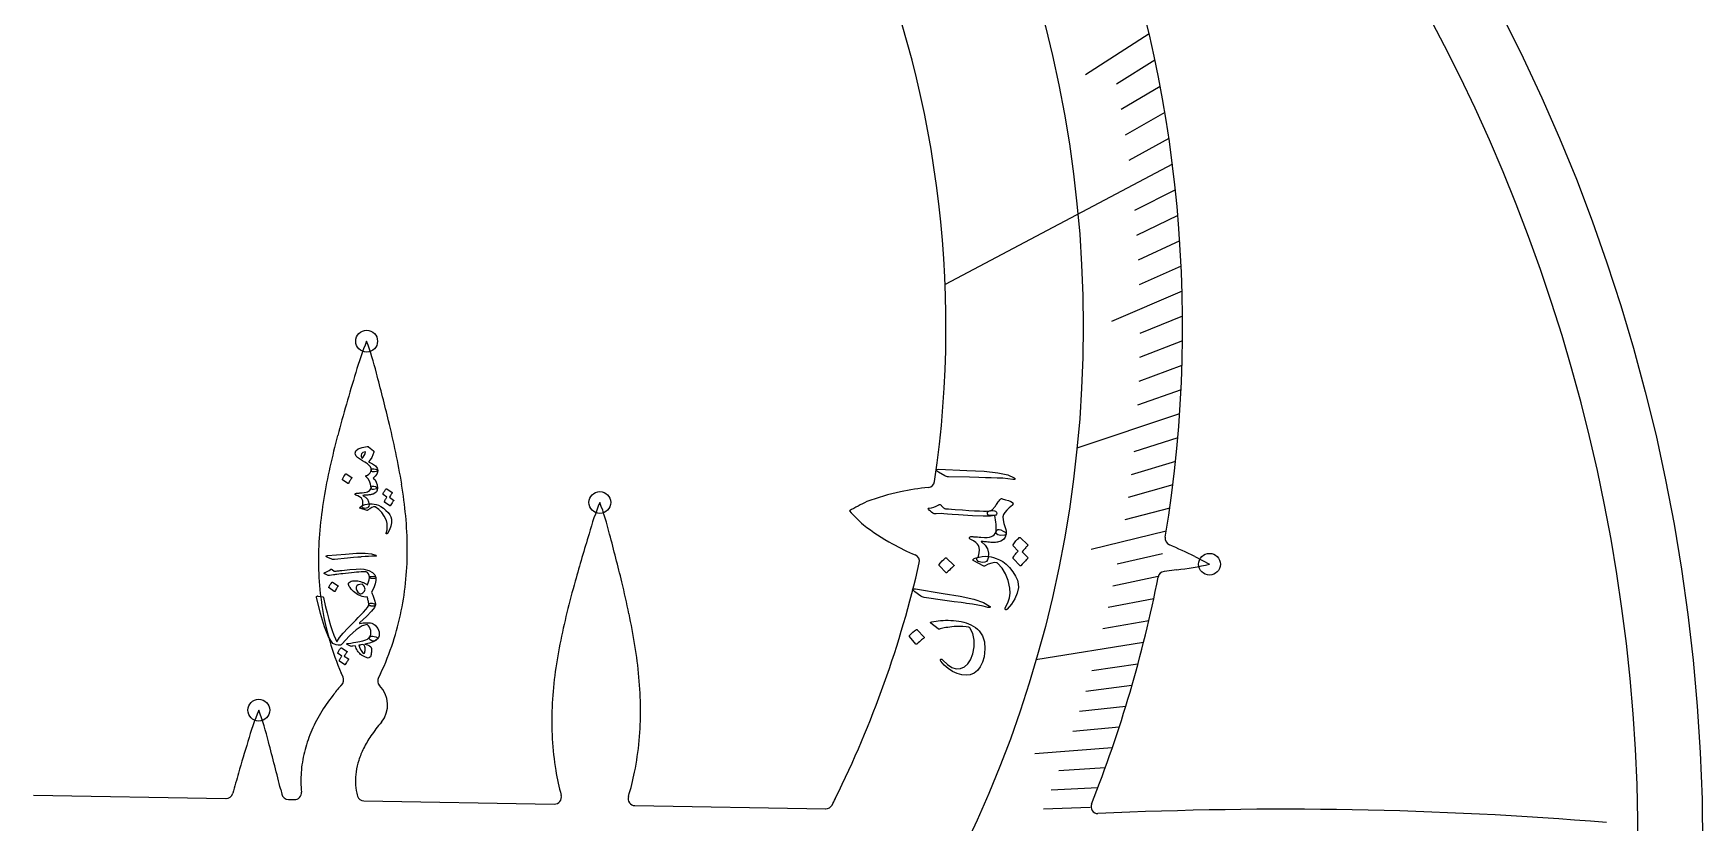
# Model space of a CAD drawing. Header units: millimetres. Extents: x -65 to 65, y -65 to 65.
# Drawn here: x 5.4 to 65, y 0.8 to 29 of the extents above; entities that cross this region are included whole.
import ezdxf

# ---------------------------------------------------------------- set-up
doc = ezdxf.new("R2010")
doc.units = ezdxf.units.MM
for name, color, linetype in [('CUT_INNER', 6, 'Continuous'), ('CUT_OUTER', 1, 'Continuous'), ('ENGRAVE', 7, 'Continuous'), ('ENGRAVE_FINE', 8, 'Continuous'), ('TEXT', 5, 'Continuous')]:
    doc.layers.add(name, color=color, linetype=linetype)

msp = doc.modelspace()

# ---------------------------------------------------------------- linework, layer by layer
at = {"layer": 'CUT_INNER'}
for points in [[(46.864, 10.359), (47.384, 10.08), (47.389, 10.077)], [(46.217, 9.878), (45.768, 9.821)], [(16.442, 6.049), (16.375, 6.189)], [(17.781, 6.164), (17.708, 6.028)], [(16.36, 5.73), (16.368, 5.739), (16.387, 5.756)], [(17.818, 4.44), (17.814, 4.435)], [(5.383, 1.829), (12.262, 1.709)], [(14.216, 2.023), (14.254, 1.863)], [(14.493, 1.67), (14.702, 1.667)], [(17.186, 1.623), (23.987, 1.505)], [(26.867, 1.454), (33.68, 1.335)], [(61.562, 0.848), (61.562, 0.843)]]:
    msp.add_lwpolyline(points, dxfattribs=at)
for centre, radius, start, end in [((0, 0), 62.692, 275.27413, 62.92436), ((0.001, 18.575), 46.424, 350.66261, 52.4902), ((0.001, 18.574), 37.975, 351.61294, 55.07947), ((26.432, 14.256), 9.902, 157.48499, 164.36104), ((8.014, 14.578), 9.899, 13.63387, 20.5198), ((97.168, -7.5), 83.906, 163.07601, 163.87833), ((-54.431, -2.362), 74.598, 13.62267, 14.97294), ((66.08, 1.439), 51.557, 163.82821, 165.12376), ((-19.163, 6.177), 38.31, 11.89257, 13.63403), ((44.987, 7.035), 29.735, 165.10971, 167.34229), ((-5.111, 9.133), 23.952, 9.13927, 11.90072), ((35.463, 9.172), 19.974, 167.33832, 170.62993), ((1.668, 10.223), 17.085, 5.30618, 9.13935), ((38.004, 4.777), 8.06, 101.846, 110.73032), ((38.183, 4.274), 8.589, 95.5479, 102.32533), ((37.322, 13.071), 0.25, 276.94079, 351.73828), ((30.554, 9.983), 14.998, 170.6339, 174.97662), ((34.763, 8.494), 9.902, 157.48499, 164.36104), ((16.345, 8.815), 9.899, 13.63387, 20.5198), ((38.182, 5.885), 7.109, 115.24183, 120.90855), ((40.649, 17.615), 8.315, 222.62763, 227.47199), ((5.308, 10.563), 13.43, 0.46012, 5.2977), ((39.942, 17.867), 8.053, 232.39251, 241.2283), ((27.861, 10.223), 12.295, 174.98957, 180.25892), ((100.8, -11.85), 78.998, 163.06352, 164.33852), ((-46.101, -8.125), 74.598, 13.62267, 14.97294), ((39.83, 17.462), 7.644, 240.50148, 247.306), ((46.057, 11.002), 0.25, 170.68528, 245.83961), ((27.497, -30.868), 45.549, 64.83801, 66.09447), ((26.453, 10.22), 10.887, 180.27924, 186.24601), ((7.28, 10.583), 11.457, 354.78393, 0.44283), ((36.78, 10.181), 0.25, 347.16797, 66.18421), ((8.227, 10.5), 10.506, 348.5427, 354.76257), ((0.011, 18.569), 37.963, 333.63288, 347.14887), ((0.046, 18.561), 46.378, 338.42662, 348.88597), ((45.799, 9.573), 0.25, 97.28539, 168.92578), ((45.148, 19.721), 9.9, 276.19662, 283.08154), ((25.796, 10.15), 10.226, 186.25647, 195.98369), ((61.661, -0.859), 38.346, 164.36453, 166.10287), ((-10.832, 0.415), 38.31, 11.89257, 13.63403), ((8.604, 10.425), 10.122, 341.94023, 348.53268), ((47.711, 2.589), 23.976, 166.09474, 168.85057), ((3.22, 3.37), 23.952, 9.13927, 11.90072), ((24.996, 9.916), 9.392, 195.95525, 203.38228), ((9.298, 10.189), 9.389, 334.61703, 342.00131), ((40.967, 3.918), 17.102, 168.85047, 172.67583), ((9.999, 4.461), 17.085, 5.30618, 9.13935), ((16.217, 5.94), 0.25, 312.60346, 25.91175), ((17.929, 5.911), 0.25, 152.08825, 222.60346), ((37.337, 4.387), 13.442, 172.68423, 177.51311), ((13.639, 4.801), 13.43, 0.46012, 5.2977), ((21.247, 1.389), 6.536, 142.28342, 149.17052), ((19.828, 2.58), 4.686, 137.75542, 143.19415), ((17.058, 5.05), 0.975, 321.23914, 45.14606), ((22.569, 1.075), 9.89, 157.47863, 164.36312), ((4.15, 1.39), 9.911, 13.63595, 20.51345), ((35.362, 4.476), 11.465, 177.53029, 183.18171), ((15.611, 4.82), 11.457, 354.78393, 0.44283), ((20.301, 1.953), 5.435, 149.17438, 157.15217), ((21.965, 0.873), 5.47, 139.36183, 145.85126), ((93.316, -20.684), 83.906, 163.07601, 163.87833), ((-58.284, -15.547), 74.598, 13.62267, 14.97294), ((19.639, 2.234), 4.715, 157.16952, 166.15135), ((20.684, 1.746), 3.919, 145.90831, 153.50058), ((34.408, 4.427), 10.51, 183.20303, 189.41819), ((16.558, 4.738), 10.506, 348.5427, 354.76257), ((19.261, 2.33), 4.325, 166.18341, 175.87687), ((19.386, 2.306), 2.502, 162.22532, 171.75529), ((19.889, 2.143), 3.031, 153.50678, 162.18705), ((44.481, -6.708), 33.11, 163.64727, 164.94283), ((19.064, 2.342), 4.128, 175.85427, 185.67818), ((19.194, 2.338), 2.307, 171.86168, 191.16777), ((31.906, 3.951), 7.964, 188.98464, 195.54236), ((19.052, 4.171), 7.95, 342.45551, 348.97445), ((12.267, 1.959), 0.25, 269, 344.80072), ((14.497, 1.92), 0.25, 193.19928, 269), ((14.707, 1.917), 0.25, 269, 3.95411), ((17.832, 2.059), 0.917, 190.55966, 197.06203), ((17.191, 1.873), 0.25, 199.37843, 269), ((23.991, 1.755), 0.25, 269, 14.37829), ((26.872, 1.704), 0.25, 163.62171, 269), ((33.684, 1.585), 0.25, 269, 333.10547), ((14.274, 11.444), 22.02, 333.07301, 333.76134), ((43.407, 1.416), 0.25, 158.38158, 269), ((50.029, -139.317), 140.639, 85.29609, 92.70029)]:
    msp.add_arc(centre, radius, start, end, dxfattribs=at)
at = {"layer": 'CUT_OUTER'}
msp.add_circle((0, 0), 65, dxfattribs=at)
at = {"layer": 'ENGRAVE'}
for points in [[(46.062, 24.373), (37.946, 20.078)], [(46.321, 15.451), (42.656, 14.229)], [(45.03, 7.277), (41.187, 6.656)]]:
    msp.add_lwpolyline(points, dxfattribs=at)
for centre, radius in [((0, 18.574), 42.877), ((17.285, 18.048), 0.39), ((25.616, 12.286), 0.39), ((47.39, 10.077), 0.39), ((13.433, 4.864), 0.39)]:
    msp.add_circle(centre, radius, dxfattribs=at)
at = {"layer": 'ENGRAVE_FINE'}
for points in [[(45.234, 29.028), (42.959, 27.568)], [(45.44, 28.09), (44.061, 27.238)], [(45.626, 27.155), (44.231, 26.325)], [(45.791, 26.224), (44.381, 25.416)], [(45.937, 25.296), (44.511, 24.511)], [(46.169, 23.454), (44.714, 22.715)], [(46.256, 22.541), (44.787, 21.825)], [(46.325, 21.632), (44.843, 20.94)], [(46.376, 20.73), (44.88, 20.061)], [(46.409, 19.833), (43.891, 18.757)], [(46.424, 18.943), (44.904, 18.323)], [(46.423, 18.06), (44.891, 17.464)], [(46.405, 17.183), (44.862, 16.611)], [(46.371, 16.313), (44.817, 15.767)], [(46.255, 14.597), (44.681, 14.1)], [(46.175, 13.75), (44.592, 13.278)], [(46.079, 12.911), (44.487, 12.465)], [(45.969, 12.081), (44.369, 11.66)], [(45.846, 11.258), (43.16, 10.599)], [(45.709, 10.445), (44.093, 10.075)], [(45.558, 9.639), (43.936, 9.296)], [(45.395, 8.843), (43.766, 8.526)], [(45.218, 8.056), (43.584, 7.764)], [(44.83, 6.507), (43.186, 6.269)], [(44.619, 5.747), (42.97, 5.535)], [(44.396, 4.996), (42.743, 4.81)], [(44.162, 4.254), (42.506, 4.095)], [(43.918, 3.521), (41.147, 3.299)], [(43.663, 2.798), (42.002, 2.692)], [(43.399, 2.084), (41.736, 2.005)], [(43.124, 1.38), (41.461, 1.327)]]:
    msp.add_lwpolyline(points, dxfattribs=at)
at = {"layer": 'TEXT'}
for points in [[(16.873, 14.051), (16.903, 14.132), (16.986, 14.197), (17.12, 14.248), (17.307, 14.284), (17.321, 14.285), (17.332, 14.284), (17.343, 14.281), (17.351, 14.276), (17.527, 14.13), (17.538, 14.12), (17.544, 14.108), (17.547, 14.095), (17.544, 14.081), (17.51, 13.984), (17.466, 13.894), (17.413, 13.81), (17.352, 13.732), (17.499, 13.665), (17.604, 13.593), (17.666, 13.516), (17.686, 13.433), (17.683, 13.424), (17.672, 13.415), (17.655, 13.405), (17.631, 13.395), (17.572, 13.381), (17.524, 13.376), (17.489, 13.381), (17.465, 13.396), (17.46, 13.404), (17.456, 13.414), (17.454, 13.425), (17.453, 13.437), (17.444, 13.496), (17.418, 13.555), (17.373, 13.612), (17.312, 13.668), (17.276, 13.693), (17.217, 13.73), (17.135, 13.779), (17.03, 13.841), (16.961, 13.889), (16.911, 13.94), (16.882, 13.994), (16.873, 14.051)], [(17.124, 13.86), (17.165, 13.908), (17.199, 13.962), (17.227, 14.023), (17.247, 14.091), (17.196, 14.088), (17.154, 14.075), (17.121, 14.052), (17.098, 14.018), (17.085, 13.98), (17.086, 13.94), (17.098, 13.9), (17.124, 13.86)], [(16.429, 13.098), (16.426, 13.101), (16.424, 13.106), (16.424, 13.111), (16.424, 13.119), (16.446, 13.169), (16.471, 13.216), (16.502, 13.259), (16.536, 13.3), (16.542, 13.305), (16.547, 13.306), (16.552, 13.306), (16.557, 13.303), (16.752, 13.178), (16.756, 13.173), (16.757, 13.167), (16.755, 13.16), (16.749, 13.152), (16.743, 13.145), (16.735, 13.133), (16.725, 13.118), (16.712, 13.098), (16.696, 13.074), (16.677, 13.045), (16.656, 13.011), (16.632, 12.973), (16.628, 12.967), (16.624, 12.965), (16.62, 12.965), (16.616, 12.968)], [(17.453, 13.437), (17.46, 13.458), (17.467, 13.473), (17.475, 13.482), (17.482, 13.486), (17.494, 13.488), (17.508, 13.488), (17.525, 13.487), (17.544, 13.485), (17.607, 13.474), (17.651, 13.462), (17.677, 13.448), (17.686, 13.433), (17.675, 13.364), (17.644, 13.294), (17.593, 13.225), (17.523, 13.156), (17.585, 13.089), (17.631, 13.007), (17.661, 12.911), (17.675, 12.802), (17.672, 12.79), (17.665, 12.78), (17.653, 12.773), (17.636, 12.768), (17.526, 12.75), (17.514, 12.748), (17.501, 12.749), (17.487, 12.753), (17.472, 12.761), (17.461, 12.77), (17.452, 12.78), (17.446, 12.792), (17.442, 12.806), (17.425, 12.937), (17.392, 13.045), (17.343, 13.13), (17.278, 13.192), (17.269, 13.199), (17.262, 13.208), (17.259, 13.217), (17.258, 13.228), (17.259, 13.239), (17.264, 13.246), (17.271, 13.25), (17.281, 13.251), (17.291, 13.251), (17.3, 13.252), (17.307, 13.254), (17.313, 13.256), (17.366, 13.299), (17.407, 13.343), (17.436, 13.389), (17.453, 13.437)], [(37.709, 13.365), (37.639, 13.412), (37.617, 13.445), (37.642, 13.464), (37.715, 13.47), (38.72, 13.427), (39.337, 13.4), (39.825, 13.349), (40.186, 13.27), (40.417, 13.163), (40.435, 13.147), (40.444, 13.133), (40.444, 13.123), (40.436, 13.114), (40.423, 13.109), (40.407, 13.106), (40.387, 13.105), (40.364, 13.107), (40.189, 13.131), (40.002, 13.148), (39.803, 13.159), (39.592, 13.162), (39.537, 13.165), (39.389, 13.169), (39.147, 13.175), (38.811, 13.184), (38.066, 13.201), (38.027, 13.204), (37.991, 13.211), (37.959, 13.222), (37.931, 13.236)], [(16.871, 12.582), (16.876, 12.594), (16.884, 12.602), (16.897, 12.608), (16.913, 12.61), (16.924, 12.612), (16.94, 12.613), (16.96, 12.616), (16.984, 12.618), (17.013, 12.621), (17.046, 12.624), (17.082, 12.628), (17.123, 12.633), (17.201, 12.642), (17.266, 12.653), (17.318, 12.668), (17.357, 12.685), (17.388, 12.707), (17.412, 12.734), (17.43, 12.767), (17.442, 12.806), (17.455, 12.841), (17.475, 12.864), (17.504, 12.873), (17.541, 12.869), (17.6, 12.852), (17.642, 12.836), (17.667, 12.82), (17.675, 12.804), (17.664, 12.728), (17.634, 12.667), (17.584, 12.62), (17.516, 12.587), (17.494, 12.581), (17.471, 12.575), (17.447, 12.569), (17.421, 12.564), (17.393, 12.559), (17.364, 12.555), (17.333, 12.552), (17.3, 12.549), (17.268, 12.547), (17.24, 12.545), (17.215, 12.543), (17.194, 12.542), (17.177, 12.54), (17.163, 12.54), (17.154, 12.539), (17.15, 12.539), (17.148, 12.539), (17.146, 12.538), (17.146, 12.537), (17.146, 12.536), (17.147, 12.535), (17.149, 12.533), (17.153, 12.531), (17.157, 12.528), (17.25, 12.474), (17.316, 12.402), (17.357, 12.311), (17.372, 12.201), (17.366, 12.154), (17.346, 12.118), (17.314, 12.093), (17.269, 12.078), (17.228, 12.074), (17.193, 12.076), (17.164, 12.083), (17.142, 12.096), (17.127, 12.112), (17.119, 12.127), (17.118, 12.143), (17.125, 12.159), (17.134, 12.172), (17.141, 12.183), (17.145, 12.194), (17.147, 12.202), (17.151, 12.277), (17.144, 12.341), (17.127, 12.395), (17.099, 12.439), (17.072, 12.464), (17.029, 12.491), (16.969, 12.519), (16.894, 12.548), (16.882, 12.554), (16.874, 12.561), (16.87, 12.571), (16.871, 12.582)], [(17.875, 12.565), (17.872, 12.568), (17.87, 12.573), (17.87, 12.579), (17.871, 12.586), (17.881, 12.611), (17.892, 12.636), (17.904, 12.659), (17.916, 12.682), (17.93, 12.704), (17.946, 12.726), (17.962, 12.747), (17.98, 12.768), (17.985, 12.772), (17.991, 12.773), (17.997, 12.773), (18.003, 12.77), (18.198, 12.642), (18.201, 12.639), (18.2, 12.634), (18.198, 12.627), (18.192, 12.619), (18.188, 12.613), (18.181, 12.604), (18.172, 12.592), (18.162, 12.575), (18.149, 12.556), (18.135, 12.532), (18.118, 12.504), (18.099, 12.473), (18.25, 12.372), (18.255, 12.367), (18.256, 12.361), (18.253, 12.354), (18.247, 12.346), (18.242, 12.339), (18.234, 12.328), (18.223, 12.312), (18.21, 12.292), (18.194, 12.268), (18.175, 12.239), (18.154, 12.205), (18.13, 12.167), (18.126, 12.163), (18.122, 12.161), (18.118, 12.162), (18.114, 12.165), (17.928, 12.295), (17.925, 12.298), (17.923, 12.303), (17.922, 12.308), (17.923, 12.316), (17.93, 12.337), (17.939, 12.358), (17.948, 12.378), (17.959, 12.398), (17.971, 12.417), (17.984, 12.435), (17.997, 12.452), (18.011, 12.469)], [(18.03, 11.179), (18.024, 11.171), (18.019, 11.165), (18.013, 11.161), (18.006, 11.159), (18.001, 11.159), (17.996, 11.16), (17.991, 11.163), (17.986, 11.167), (17.983, 11.172), (17.981, 11.178), (17.982, 11.185), (17.984, 11.193), (18.013, 11.313), (18.023, 11.427), (18.015, 11.535), (17.989, 11.636), (17.917, 11.793), (17.827, 11.927), (17.72, 12.038), (17.596, 12.127), (17.593, 12.128), (17.591, 12.129), (17.59, 12.13), (17.588, 12.131), (17.587, 12.132), (17.586, 12.132), (17.584, 12.132), (17.583, 12.132), (17.531, 12.125), (17.47, 12.101), (17.4, 12.061), (17.322, 12.005), (17.317, 12.003), (17.313, 12.002), (17.309, 12.002), (17.306, 12.002), (17.044, 12.082), (17.034, 12.091), (17.041, 12.105), (17.064, 12.125), (17.104, 12.151), (17.165, 12.183), (17.232, 12.208), (17.304, 12.226), (17.383, 12.237), (17.427, 12.239), (17.483, 12.235), (17.549, 12.225), (17.626, 12.209), (17.709, 12.183), (17.794, 12.14), (17.883, 12.08), (17.974, 12.004), (18.056, 11.922), (18.115, 11.843), (18.154, 11.766), (18.171, 11.692), (18.171, 11.562), (18.148, 11.433), (18.101, 11.305), (18.03, 11.179)], [(38.307, 12.037), (38.565, 12.018), (38.794, 12.004), (38.996, 11.992), (39.169, 11.985), (39.313, 11.98), (39.428, 11.979), (39.514, 11.982), (39.571, 11.987), (39.645, 11.997), (39.705, 11.992), (39.749, 11.972), (39.778, 11.936), (39.791, 11.896), (39.786, 11.863), (39.762, 11.836), (39.721, 11.816), (39.572, 11.795), (39.305, 11.791), (38.92, 11.806), (38.418, 11.84), (38.202, 11.859), (38.03, 11.873), (37.901, 11.882), (37.816, 11.886), (37.623, 11.877), (37.589, 11.877), (37.559, 11.881), (37.533, 11.889), (37.511, 11.9), (37.459, 11.944), (37.419, 11.977), (37.39, 12.001), (37.373, 12.015), (37.35, 12.043), (37.343, 12.064), (37.354, 12.078), (37.381, 12.085), (37.457, 12.093), (37.538, 12.116), (37.625, 12.153), (37.717, 12.205), (37.735, 12.214), (37.752, 12.217), (37.768, 12.213), (37.783, 12.202), (37.8, 12.185), (37.816, 12.17), (37.831, 12.155), (37.845, 12.142), (37.858, 12.129), (37.87, 12.117), (37.88, 12.106), (37.889, 12.096), (37.906, 12.082), (37.922, 12.071), (37.94, 12.064), (37.958, 12.061), (37.998, 12.059), (38.07, 12.054), (38.173, 12.047), (38.307, 12.037)], [(39.457, 11.874), (39.461, 11.922), (39.479, 11.957), (39.512, 11.98), (39.559, 11.989), (39.582, 11.994), (39.606, 12.005), (39.631, 12.025), (39.657, 12.052), (39.67, 12.07), (39.686, 12.089), (39.703, 12.11), (39.721, 12.133), (39.741, 12.158), (39.761, 12.185), (39.782, 12.214), (39.804, 12.245), (39.843, 12.303), (39.877, 12.348), (39.903, 12.381), (39.923, 12.401), (39.94, 12.415), (39.956, 12.422), (39.973, 12.424), (39.988, 12.42), (40.106, 12.385), (40.207, 12.35), (40.29, 12.316), (40.356, 12.284), (40.364, 12.277), (40.369, 12.267), (40.371, 12.255), (40.37, 12.239), (40.366, 12.221), (40.361, 12.206), (40.356, 12.195), (40.349, 12.188), (40.238, 12.099), (40.148, 12.013), (40.08, 11.931), (40.033, 11.852), (40.012, 11.767), (40.014, 11.662), (40.038, 11.535), (40.086, 11.387), (40.109, 11.316), (40.124, 11.255), (40.13, 11.204), (40.128, 11.164), (40.121, 11.146), (40.109, 11.132), (40.09, 11.122), (40.065, 11.116), (39.928, 11.108), (39.833, 11.124), (39.779, 11.165), (39.766, 11.231), (39.771, 11.298), (39.773, 11.367), (39.771, 11.438), (39.767, 11.512), (39.76, 11.587), (39.749, 11.663), (39.735, 11.742), (39.717, 11.821), (39.605, 11.816), (39.524, 11.823), (39.474, 11.842), (39.457, 11.874)], [(38.818, 11.036), (38.828, 11.053), (38.844, 11.063), (38.865, 11.068), (38.891, 11.068), (38.909, 11.067), (38.934, 11.065), (38.965, 11.063), (39.004, 11.06), (39.049, 11.057), (39.101, 11.053), (39.159, 11.049), (39.224, 11.045), (39.347, 11.038), (39.452, 11.039), (39.536, 11.048), (39.602, 11.065), (39.656, 11.09), (39.701, 11.127), (39.738, 11.173), (39.766, 11.231), (39.795, 11.284), (39.834, 11.314), (39.881, 11.321), (39.938, 11.305), (40.025, 11.263), (40.086, 11.227), (40.12, 11.195), (40.129, 11.168), (40.092, 11.051), (40.028, 10.961), (39.938, 10.9), (39.822, 10.867), (39.787, 10.863), (39.75, 10.86), (39.71, 10.858), (39.668, 10.857), (39.624, 10.856), (39.577, 10.858), (39.528, 10.861), (39.477, 10.867), (39.426, 10.873), (39.382, 10.877), (39.343, 10.882), (39.309, 10.885), (39.282, 10.887), (39.261, 10.889), (39.247, 10.891), (39.24, 10.892), (39.236, 10.893), (39.234, 10.892), (39.233, 10.891), (39.233, 10.889), (39.234, 10.887), (39.238, 10.883), (39.242, 10.879), (39.249, 10.874), (39.377, 10.764), (39.46, 10.632), (39.497, 10.478), (39.487, 10.302), (39.464, 10.231), (39.423, 10.181), (39.365, 10.151), (39.291, 10.142), (39.226, 10.148), (39.172, 10.161), (39.13, 10.181), (39.1, 10.208), (39.081, 10.237), (39.073, 10.264), (39.077, 10.288), (39.092, 10.31), (39.111, 10.328), (39.124, 10.344), (39.134, 10.358), (39.139, 10.371), (39.166, 10.486), (39.175, 10.588), (39.164, 10.676), (39.133, 10.751), (39.098, 10.798), (39.038, 10.852), (38.954, 10.912), (38.844, 10.978), (38.827, 10.989), (38.817, 11.003), (38.814, 11.018), (38.818, 11.036)], [(40.375, 10.734), (40.371, 10.74), (40.37, 10.748), (40.371, 10.757), (40.374, 10.768), (40.396, 10.806), (40.42, 10.842), (40.445, 10.877), (40.472, 10.91), (40.499, 10.942), (40.529, 10.973), (40.561, 11.002), (40.594, 11.031), (40.604, 11.036), (40.613, 11.037), (40.622, 11.034), (40.631, 11.028), (40.899, 10.771), (40.902, 10.765), (40.9, 10.757), (40.894, 10.747), (40.884, 10.735), (40.874, 10.727), (40.861, 10.714), (40.845, 10.696), (40.824, 10.673), (40.799, 10.644), (40.769, 10.61), (40.735, 10.57), (40.697, 10.525), (40.902, 10.319), (40.908, 10.31), (40.907, 10.301), (40.901, 10.29), (40.889, 10.278), (40.879, 10.268), (40.863, 10.252), (40.842, 10.23), (40.815, 10.202), (40.783, 10.168), (40.746, 10.127), (40.702, 10.078), (40.653, 10.023), (40.646, 10.018), (40.639, 10.017), (40.633, 10.019), (40.628, 10.024), (40.378, 10.288), (40.374, 10.294), (40.373, 10.302), (40.373, 10.311), (40.377, 10.322), (40.395, 10.355), (40.414, 10.386), (40.435, 10.415), (40.458, 10.443), (40.481, 10.47), (40.506, 10.496), (40.532, 10.52), (40.559, 10.544)], [(15.896, 10.323), (15.849, 10.348), (15.833, 10.369), (15.847, 10.383), (15.893, 10.393), (16.528, 10.441), (16.918, 10.47), (17.229, 10.473), (17.461, 10.449), (17.615, 10.399), (17.627, 10.39), (17.634, 10.383), (17.635, 10.376), (17.63, 10.37), (17.622, 10.366), (17.612, 10.363), (17.6, 10.361), (17.586, 10.361), (17.474, 10.363), (17.355, 10.36), (17.229, 10.351), (17.096, 10.338), (17.061, 10.335), (16.968, 10.327), (16.815, 10.313), (16.603, 10.293), (16.133, 10.244), (16.108, 10.243), (16.085, 10.245), (16.064, 10.249), (16.046, 10.256)], [(37.738, 10.031), (37.734, 10.037), (37.732, 10.044), (37.733, 10.053), (37.737, 10.064), (37.785, 10.132), (37.839, 10.194), (37.899, 10.25), (37.965, 10.301), (37.975, 10.305), (37.983, 10.306), (37.991, 10.304), (37.998, 10.298), (38.261, 10.048), (38.267, 10.04), (38.267, 10.03), (38.261, 10.02), (38.248, 10.01), (38.238, 10.001), (38.222, 9.986), (38.201, 9.966), (38.174, 9.94), (38.142, 9.909), (38.104, 9.871), (38.06, 9.827), (38.011, 9.777), (38.003, 9.771), (37.996, 9.768), (37.99, 9.77), (37.985, 9.775)], [(40.162, 8.477), (40.15, 8.466), (40.139, 8.458), (40.128, 8.454), (40.118, 8.453), (40.11, 8.454), (40.102, 8.458), (40.095, 8.464), (40.089, 8.473), (40.086, 8.482), (40.086, 8.491), (40.09, 8.502), (40.096, 8.515), (40.184, 8.696), (40.242, 8.874), (40.267, 9.048), (40.261, 9.217), (40.203, 9.491), (40.108, 9.732), (39.978, 9.942), (39.812, 10.12), (39.809, 10.122), (39.806, 10.124), (39.804, 10.127), (39.802, 10.128), (39.8, 10.13), (39.798, 10.13), (39.796, 10.131), (39.794, 10.132), (39.711, 10.136), (39.609, 10.117), (39.489, 10.076), (39.35, 10.012), (39.342, 10.01), (39.335, 10.01), (39.33, 10.011), (39.325, 10.013), (38.943, 10.217), (38.93, 10.233), (38.945, 10.253), (38.988, 10.277), (39.058, 10.305), (39.161, 10.336), (39.272, 10.355), (39.39, 10.361), (39.515, 10.355), (39.585, 10.345), (39.669, 10.322), (39.769, 10.287), (39.884, 10.24), (40.004, 10.174), (40.124, 10.08), (40.243, 9.959), (40.361, 9.809), (40.46, 9.653), (40.526, 9.507), (40.56, 9.372), (40.562, 9.248), (40.517, 9.039), (40.435, 8.84), (40.317, 8.653), (40.162, 8.477)], [(15.911, 9.68), (15.869, 9.699), (15.836, 9.713), (15.811, 9.723), (15.796, 9.729), (15.785, 9.734), (15.778, 9.74), (15.774, 9.747), (15.773, 9.755), (15.774, 9.765), (15.779, 9.773), (15.788, 9.779), (15.799, 9.783), (15.855, 9.804), (15.905, 9.829), (15.95, 9.858), (15.99, 9.891), (16.003, 9.901), (16.017, 9.903), (16.032, 9.899), (16.049, 9.888), (16.129, 9.829), (16.165, 9.833), (16.2, 9.836), (16.235, 9.839), (16.269, 9.842), (16.302, 9.846), (16.335, 9.849), (16.367, 9.852), (16.399, 9.856), (16.69, 9.886), (16.917, 9.904), (17.081, 9.909), (17.181, 9.902), (17.363, 9.85), (17.496, 9.784), (17.582, 9.703), (17.619, 9.609), (17.619, 9.607), (17.619, 9.604), (17.619, 9.601), (17.619, 9.599), (17.604, 9.584), (17.571, 9.574), (17.519, 9.571), (17.448, 9.573), (17.422, 9.576), (17.403, 9.584), (17.391, 9.596), (17.386, 9.613), (17.374, 9.679), (17.352, 9.734), (17.318, 9.778), (17.273, 9.812), (17.219, 9.811), (17.157, 9.808), (17.088, 9.803), (17.011, 9.797), (16.927, 9.79), (16.837, 9.78), (16.739, 9.77), (16.635, 9.758), (16.533, 9.748), (16.441, 9.738), (16.359, 9.729), (16.287, 9.72), (16.226, 9.713), (16.176, 9.707), (16.136, 9.703), (16.106, 9.7), (15.958, 9.677), (15.943, 9.676), (15.931, 9.677), (15.92, 9.678), (15.911, 9.68)], [(16.634, 9.38), (16.634, 9.384), (16.634, 9.387), (16.635, 9.39), (16.635, 9.393), (16.636, 9.396), (16.637, 9.398), (16.638, 9.401), (16.639, 9.403), (16.663, 9.431), (16.695, 9.454), (16.735, 9.47), (16.783, 9.481), (16.88, 9.489), (16.974, 9.484), (17.065, 9.464), (17.153, 9.431), (17.173, 9.421), (17.194, 9.411), (17.214, 9.4), (17.235, 9.388), (17.255, 9.376), (17.276, 9.363), (17.296, 9.349), (17.317, 9.335), (17.331, 9.374), (17.344, 9.412), (17.355, 9.449), (17.365, 9.484), (17.373, 9.518), (17.379, 9.551), (17.384, 9.583), (17.386, 9.613), (17.39, 9.625), (17.403, 9.634), (17.423, 9.64), (17.451, 9.643), (17.523, 9.646), (17.575, 9.641), (17.607, 9.629), (17.619, 9.609), (17.617, 9.498), (17.589, 9.373), (17.537, 9.233), (17.46, 9.078), (17.483, 9.026), (17.507, 8.967), (17.53, 8.902), (17.554, 8.831), (17.575, 8.76), (17.59, 8.703), (17.599, 8.659), (17.602, 8.63), (17.598, 8.616), (17.587, 8.604), (17.57, 8.593), (17.544, 8.585), (17.53, 8.582), (17.516, 8.58), (17.502, 8.579), (17.487, 8.579), (17.473, 8.581), (17.459, 8.582), (17.445, 8.584), (17.43, 8.587), (17.404, 8.595), (17.386, 8.606), (17.374, 8.619), (17.369, 8.634), (17.363, 8.672), (17.357, 8.708), (17.349, 8.743), (17.342, 8.777), (17.334, 8.811), (17.325, 8.844), (17.316, 8.877), (17.307, 8.91), (17.248, 8.906), (17.188, 8.911), (17.126, 8.924), (17.061, 8.945), (17.009, 8.969), (16.959, 8.996), (16.911, 9.027), (16.864, 9.062), (16.819, 9.1), (16.775, 9.143), (16.733, 9.19), (16.694, 9.242), (16.667, 9.282), (16.648, 9.319), (16.637, 9.351), (16.634, 9.38)], [(15.496, 8.911), (15.497, 8.918), (15.498, 8.924), (15.501, 8.93), (15.505, 8.934), (15.511, 8.939), (15.52, 8.942), (15.53, 8.943), (15.543, 8.941), (15.722, 8.909), (15.73, 8.907), (15.736, 8.902), (15.741, 8.895), (15.745, 8.886), (15.809, 8.598), (15.871, 8.337), (15.933, 8.101), (15.994, 7.891), (16.053, 7.706), (16.112, 7.548), (16.169, 7.416), (16.225, 7.31), (16.317, 7.454), (16.446, 7.617), (16.611, 7.799), (16.814, 7.999), (16.899, 8.082), (16.986, 8.171), (17.077, 8.266), (17.17, 8.366), (17.254, 8.46), (17.315, 8.536), (17.353, 8.593), (17.369, 8.632), (17.387, 8.672), (17.424, 8.691), (17.481, 8.688), (17.556, 8.665), (17.576, 8.655), (17.591, 8.646), (17.599, 8.637), (17.602, 8.628), (17.566, 8.533), (17.459, 8.395), (17.283, 8.215), (17.037, 7.993), (17.029, 7.979), (17.027, 7.97), (17.03, 7.965), (17.039, 7.964), (17.161, 7.979), (17.266, 7.987), (17.355, 7.989), (17.428, 7.983), (17.475, 7.969), (17.517, 7.95), (17.555, 7.927), (17.59, 7.9), (17.642, 7.846), (17.683, 7.787), (17.711, 7.724), (17.728, 7.657), (17.734, 7.582), (17.727, 7.517), (17.706, 7.46), (17.672, 7.412), (17.617, 7.363), (17.565, 7.334), (17.514, 7.327), (17.466, 7.34), (17.415, 7.372), (17.385, 7.404), (17.377, 7.437), (17.39, 7.471), (17.418, 7.522), (17.434, 7.578), (17.439, 7.638), (17.433, 7.704), (17.416, 7.768), (17.389, 7.827), (17.351, 7.879), (17.302, 7.926), (17.123, 7.872), (16.913, 7.737), (16.672, 7.52), (16.402, 7.222), (16.377, 7.199), (16.347, 7.186), (16.313, 7.181), (16.274, 7.185), (16.198, 7.201), (16.14, 7.216), (16.1, 7.231), (16.078, 7.245), (15.929, 7.486), (15.783, 7.843), (15.639, 8.315), (15.499, 8.903), (15.499, 8.904), (15.498, 8.905), (15.498, 8.906), (15.498, 8.907), (15.497, 8.908), (15.497, 8.908), (15.496, 8.909), (15.496, 8.911)], [(15.942, 9.232), (15.939, 9.235), (15.937, 9.24), (15.937, 9.245), (15.937, 9.253), (15.959, 9.303), (15.984, 9.35), (16.015, 9.393), (16.049, 9.434), (16.055, 9.438), (16.06, 9.44), (16.065, 9.44), (16.07, 9.437), (16.265, 9.312), (16.269, 9.307), (16.27, 9.301), (16.268, 9.294), (16.262, 9.286), (16.256, 9.279), (16.248, 9.267), (16.238, 9.252), (16.224, 9.232), (16.209, 9.208), (16.19, 9.179), (16.169, 9.145), (16.145, 9.107), (16.141, 9.101), (16.137, 9.099), (16.133, 9.099), (16.129, 9.102)], [(16.906, 9.259), (16.909, 9.198), (16.931, 9.14), (16.973, 9.085), (17.034, 9.031), (17.055, 9.022), (17.081, 9.024), (17.112, 9.035), (17.149, 9.058), (17.183, 9.088), (17.208, 9.12), (17.223, 9.153), (17.229, 9.189), (17.223, 9.228), (17.205, 9.269), (17.174, 9.314), (17.131, 9.361), (17.044, 9.359), (16.977, 9.341), (16.932, 9.308), (16.906, 9.259)], [(36.867, 9.092), (36.803, 9.147), (36.785, 9.183), (36.812, 9.199), (36.886, 9.196), (37.879, 9.038), (38.489, 8.942), (38.968, 8.835), (39.317, 8.715), (39.535, 8.583), (39.551, 8.564), (39.558, 8.55), (39.557, 8.539), (39.547, 8.532), (39.534, 8.528), (39.518, 8.527), (39.498, 8.529), (39.476, 8.533), (39.304, 8.577), (39.12, 8.615), (38.924, 8.648), (38.715, 8.676), (38.661, 8.685), (38.514, 8.706), (38.274, 8.74), (37.941, 8.787), (37.203, 8.889), (37.165, 8.897), (37.13, 8.908), (37.099, 8.922), (37.073, 8.939)], [(37.468, 8.023), (37.544, 8.036), (37.622, 8.048), (37.703, 8.058), (37.786, 8.066), (37.873, 8.073), (37.963, 8.076), (38.056, 8.076), (38.153, 8.073), (38.249, 8.068), (38.342, 8.058), (38.434, 8.044), (38.524, 8.027), (38.612, 8.004), (38.699, 7.978), (38.784, 7.947), (38.867, 7.911), (38.953, 7.867), (39.03, 7.817), (39.099, 7.762), (39.158, 7.702), (39.279, 7.52), (39.35, 7.303), (39.369, 7.053), (39.335, 6.77), (39.281, 6.574), (39.203, 6.411), (39.103, 6.282), (38.98, 6.188), (38.842, 6.131), (38.695, 6.109), (38.539, 6.122), (38.373, 6.169), (38.206, 6.247), (38.055, 6.348), (37.917, 6.471), (37.794, 6.615), (37.782, 6.636), (37.777, 6.654), (37.779, 6.669), (37.789, 6.681), (37.806, 6.689), (37.824, 6.688), (37.844, 6.675), (37.866, 6.652), (38.029, 6.495), (38.188, 6.392), (38.343, 6.343), (38.495, 6.35), (38.633, 6.407), (38.752, 6.513), (38.851, 6.667), (38.93, 6.87), (38.98, 7.128), (38.98, 7.37), (38.93, 7.597), (38.83, 7.806), (38.826, 7.811), (38.819, 7.816), (38.809, 7.82), (38.797, 7.824), (38.697, 7.846), (38.576, 7.856), (38.434, 7.857), (38.273, 7.847), (38.191, 7.839), (38.114, 7.831), (38.042, 7.822), (37.976, 7.813), (37.916, 7.803), (37.861, 7.792), (37.813, 7.78), (37.77, 7.767), (37.748, 7.761), (37.729, 7.76), (37.712, 7.763), (37.699, 7.771), (37.441, 7.969), (37.427, 7.984), (37.427, 7.999), (37.441, 8.011), (37.468, 8.023)], [(17.393, 7.474), (17.419, 7.497), (17.455, 7.508), (17.501, 7.509), (17.557, 7.5), (17.619, 7.48), (17.659, 7.459), (17.676, 7.437), (17.672, 7.415), (17.609, 7.352), (17.514, 7.299), (17.386, 7.256), (17.225, 7.223), (17.319, 7.193), (17.387, 7.161), (17.432, 7.128), (17.451, 7.092), (17.454, 7.073), (17.456, 7.053), (17.457, 7.031), (17.457, 7.008), (17.457, 6.983), (17.456, 6.958), (17.454, 6.931), (17.453, 6.903), (17.447, 6.854), (17.44, 6.815), (17.432, 6.787), (17.422, 6.769), (17.393, 6.744), (17.365, 6.73), (17.337, 6.725), (17.31, 6.729), (17.22, 6.768), (17.149, 6.801), (17.099, 6.829), (17.069, 6.853), (17.04, 6.884), (17.013, 6.917), (16.987, 6.952), (16.962, 6.988), (16.939, 7.027), (16.916, 7.067), (16.895, 7.111), (16.875, 7.157), (16.773, 7.145), (16.753, 7.143), (16.734, 7.144), (16.718, 7.146), (16.704, 7.152), (16.588, 7.208), (16.574, 7.22), (16.575, 7.23), (16.591, 7.24), (16.622, 7.249), (16.722, 7.263), (16.814, 7.276), (16.897, 7.288), (16.972, 7.3), (17.038, 7.312), (17.096, 7.324), (17.145, 7.336), (17.186, 7.348), (17.254, 7.374), (17.311, 7.404), (17.357, 7.437), (17.393, 7.474)], [(17.007, 7.183), (17.043, 7.077), (17.085, 6.992), (17.136, 6.926), (17.194, 6.882), (17.207, 6.901), (17.218, 6.926), (17.226, 6.956), (17.232, 6.992), (17.233, 7.013), (17.233, 7.034), (17.233, 7.055), (17.232, 7.077), (17.23, 7.098), (17.226, 7.12), (17.221, 7.141), (17.214, 7.164), (17.198, 7.189), (17.169, 7.203), (17.128, 7.206), (17.075, 7.197), (17.05, 7.191), (17.03, 7.186), (17.016, 7.184), (17.007, 7.183)], [(36.675, 7.494), (36.672, 7.501), (36.671, 7.508), (36.672, 7.517), (36.677, 7.527), (36.729, 7.59), (36.788, 7.648), (36.851, 7.699), (36.92, 7.745), (36.93, 7.748), (36.939, 7.748), (36.946, 7.745), (36.953, 7.739), (37.198, 7.473), (37.203, 7.464), (37.203, 7.455), (37.196, 7.446), (37.183, 7.436), (37.172, 7.428), (37.155, 7.415), (37.133, 7.396), (37.104, 7.373), (37.07, 7.345), (37.03, 7.31), (36.983, 7.27), (36.931, 7.224), (36.922, 7.218), (36.915, 7.216), (36.91, 7.218), (36.905, 7.223)], [(16.264, 6.888), (16.261, 6.891), (16.259, 6.895), (16.258, 6.901), (16.259, 6.908), (16.269, 6.934), (16.28, 6.958), (16.292, 6.982), (16.305, 7.005), (16.319, 7.027), (16.334, 7.048), (16.351, 7.07), (16.368, 7.09), (16.374, 7.094), (16.38, 7.096), (16.386, 7.095), (16.392, 7.093), (16.586, 6.965), (16.589, 6.961), (16.589, 6.956), (16.586, 6.95), (16.581, 6.941), (16.576, 6.936), (16.569, 6.927), (16.561, 6.914), (16.55, 6.898), (16.538, 6.878), (16.523, 6.854), (16.506, 6.827), (16.488, 6.795), (16.639, 6.694), (16.643, 6.69), (16.644, 6.684), (16.642, 6.677), (16.636, 6.669), (16.63, 6.661), (16.622, 6.65), (16.612, 6.635), (16.598, 6.615), (16.582, 6.591), (16.564, 6.562), (16.543, 6.528), (16.518, 6.489), (16.515, 6.485), (16.511, 6.484), (16.507, 6.484), (16.503, 6.487), (16.316, 6.617), (16.313, 6.62), (16.311, 6.625), (16.311, 6.631), (16.311, 6.638), (16.319, 6.66), (16.327, 6.681), (16.337, 6.701), (16.348, 6.72), (16.36, 6.739), (16.372, 6.757), (16.385, 6.775), (16.399, 6.792)]]:
    msp.add_lwpolyline(points, close=True, dxfattribs=at)

doc.saveas('drawing.dxf')
